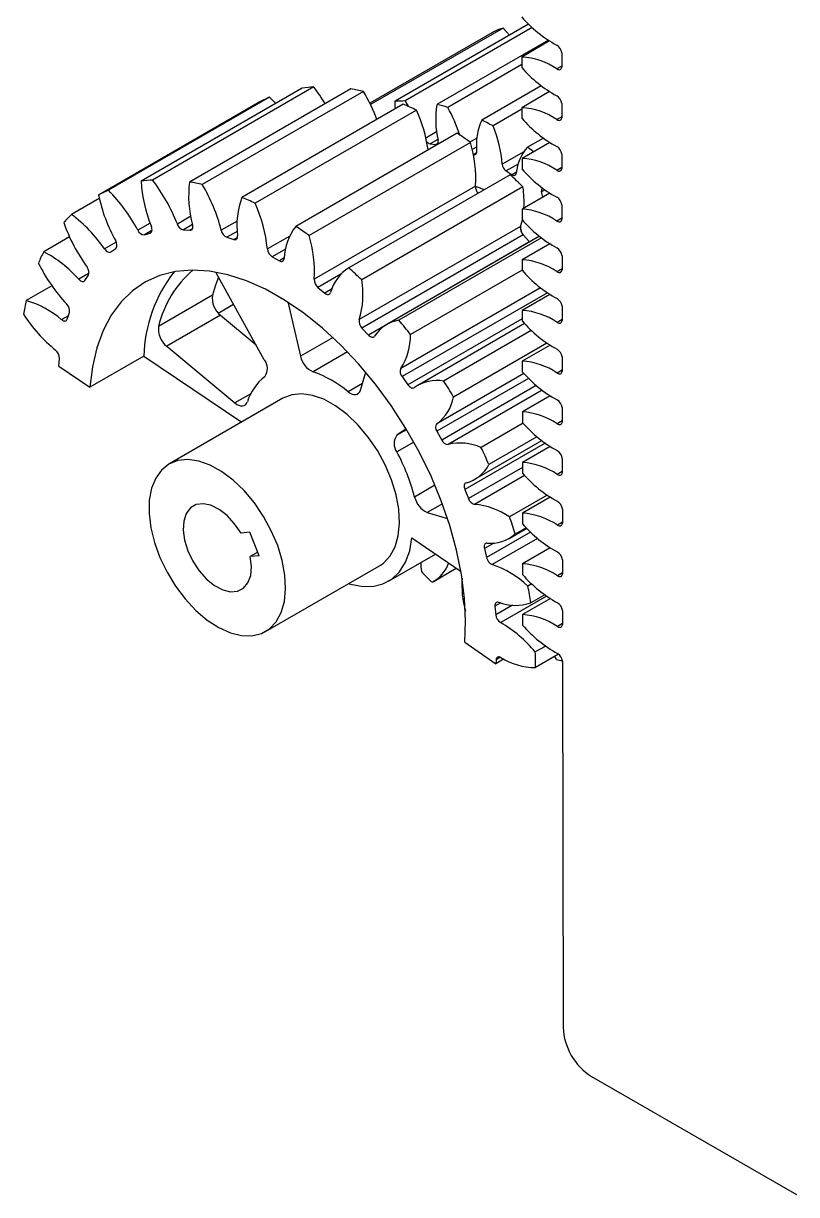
# Model space of a CAD drawing. Header units: millimetres. Extents: x -111 to 95, y -72 to 161.
# Drawn here: x -110.8 to -14.7, y -71.1 to 74.3 of the extents above; entities that cross this region are included whole.
import ezdxf

# ---------------------------------------------------------------- set-up
doc = ezdxf.new("R2010")
doc.units = ezdxf.units.MM

msp = doc.modelspace()

# ---------------------------------------------------------------- linework, layer by layer
at = {"color": 7, "linetype": 'Continuous', "lineweight": 25}
for p, q in [((-48.02, 74.22), (-64.61, 64.64)), ((-52.28, 73.32), (-67.73, 64.4)), ((-51.19, 73.74), (-67.65, 64.24)), ((-47.57, 73.8), (-63.37, 64.68)), ((-45.56, 72.22), (-59.4, 64.23)), ((-45.42, 72.13), (-48.86, 70.14)), ((-43.91, 70.66), (-43.91, 68.9)), ((-48.86, 69.19), (-58.05, 63.89)), ((-43.91, 69.02), (-44.53, 68.66)), ((-76.12, 66.27), (-96.15, 54.71)), ((-74.69, 66.42), (-94.72, 54.86)), ((-70.1, 66.17), (-90.12, 54.61)), ((-68.52, 65.87), (-88.55, 54.31)), ((-46.45, 66.56), (-53.83, 62.3)), ((-45.41, 65.84), (-48.85, 63.85)), ((-81.41, 64.57), (-101.43, 53.01)), ((-80.18, 65.16), (-100.21, 53.6)), ((-63.6, 64.28), (-83.62, 52.72)), ((-43.9, 64.37), (-43.9, 62.6)), ((-61.95, 63.54), (-81.97, 51.98)), ((-48.85, 63.66), (-52.43, 61.6)), ((-43.9, 62.72), (-44.52, 62.37)), ((-56.9, 60.67), (-76.93, 49.11)), ((-59.44, 60.84), (-60.78, 60.07)), ((-59.28, 59.92), (-60.25, 59.36)), ((-54.44, 60.08), (-55.31, 59.58)), ((-46.18, 60.08), (-48.16, 58.94)), ((-55.25, 59.53), (-75.27, 47.97)), ((-60.25, 59.36), (-59.56, 59.28)), ((-59.27, 59.45), (-59.56, 59.28)), ((-54.49, 58.96), (-55.01, 58.65)), ((-54.48, 58.26), (-54.88, 58.03)), ((-48.63, 58.37), (-51.31, 56.82)), ((-45.4, 59.54), (-48.84, 57.55)), ((-49.32, 56.85), (-50.82, 55.99)), ((-43.89, 58.08), (-43.89, 56.31)), ((-50.31, 55.51), (-70.33, 43.95)), ((-50.82, 55.99), (-50.07, 55.52)), ((-49.54, 55.83), (-50.07, 55.52)), ((-43.89, 56.43), (-44.51, 56.07)), ((-54.63, 54.12), (-74.66, 42.56)), ((-48.72, 54.02), (-68.75, 42.46)), ((-101.34, 52.57), (-104.78, 50.59)), ((-45.39, 53.25), (-48.84, 51.26)), ((-45.98, 53.65), (-46.41, 53.4)), ((-43.88, 51.78), (-43.88, 50.02)), ((-95.03, 49.5), (-96.54, 48.63)), ((-89.98, 50.37), (-91.64, 49.41)), ((-84.23, 49.77), (-86.2, 48.63)), ((-43.88, 50.14), (-44.5, 49.78)), ((-94.79, 48.62), (-95.74, 48.07)), ((-95.74, 48.07), (-95.03, 48.27)), ((-94.9, 48.34), (-95.03, 48.27)), ((-89.76, 49.33), (-90.87, 48.68)), ((-90.87, 48.68), (-90.07, 48.64)), ((-89.77, 48.81), (-90.07, 48.64)), ((-84.22, 48.5), (-85.5, 47.76)), ((-49.03, 49.1), (-69.05, 37.54)), ((-48.7, 48.06), (-68.72, 36.5)), ((-49.05, 49.02), (-48.92, 48.38)), ((-48.7, 48.06), (-47.89, 47.19)), ((-105.03, 47.8), (-108.24, 45.95)), ((-99.23, 47.15), (-100.68, 46.31)), ((-85.5, 47.76), (-84.64, 47.48)), ((-84.18, 47.75), (-84.64, 47.48)), ((-77.69, 47.91), (-80.46, 46.31)), ((-47.89, 47.19), (-67.92, 35.63)), ((-46.66, 47.88), (-65.63, 36.93)), ((-46.42, 47.68), (-64.13, 37.46)), ((-45.38, 46.96), (-48.83, 44.97)), ((-47.89, 47.19), (-47.88, 47.18)), ((-99.88, 45.95), (-99.29, 46.37)), ((-78.21, 46.29), (-79.85, 45.34)), ((-79.85, 45.34), (-78.97, 44.84)), ((-78.37, 45.19), (-78.97, 44.84)), ((-43.87, 45.49), (-43.87, 43.73)), ((-48.82, 43.68), (-62.68, 35.68)), ((-43.87, 43.85), (-44.49, 43.49)), ((-102.6, 43.3), (-103.88, 42.56)), ((-103.11, 42.41), (-102.68, 43.04)), ((-86.77, 43.26), (-86.88, 43.44)), ((-80.84, 32.54), (-86.77, 43.26)), ((-71.32, 43.19), (-74.18, 41.53)), ((-107.22, 41.75), (-110.42, 39.91)), ((-74.18, 41.53), (-73.32, 40.83)), ((-72.48, 41.32), (-73.32, 40.83)), ((-46.54, 41.49), (-63.9, 31.47)), ((-45.69, 40.88), (-63.73, 30.46)), ((-87.29, 40.56), (-93.97, 36.7)), ((-86.57, 38.35), (-84.66, 39.45)), ((-77.94, 39.73), (-76.34, 33)), ((-45.37, 40.67), (-48.82, 38.68)), ((-105.17, 38.02), (-106, 37.54)), ((-105.31, 37.6), (-105.04, 38.42)), ((-86.29, 38.08), (-92.96, 34.23)), ((-86.29, 38.08), (-81.87, 34.41)), ((-43.87, 39.2), (-43.86, 37.43)), ((-68.72, 36.5), (-67.92, 35.63)), ((-48.82, 37.65), (-63.01, 29.46)), ((-48.52, 37.04), (-61.79, 29.38)), ((-43.86, 37.56), (-44.48, 37.2)), ((-72.31, 35.32), (-76.34, 33)), ((-47.69, 36.21), (-58.58, 29.92)), ((-92.96, 34.23), (-84.5, 27.2)), ((-70.5, 33.54), (-74.79, 31.06)), ((-45.74, 34.62), (-57.34, 27.93)), ((-45.36, 34.37), (-48.81, 32.39)), ((-106.36, 31.75), (-106.27, 32.71)), ((-95.82, 33.01), (-102.5, 29.16)), ((-95.82, 33.01), (-83.63, 24.83)), ((-43.86, 32.91), (-43.85, 31.14)), ((-106.36, 31.75), (-102.5, 29.16)), ((-68.91, 28.77), (-68.22, 31)), ((-48.61, 30.86), (-59.41, 24.62)), ((-43.85, 31.26), (-44.48, 30.9)), ((-68.65, 29.63), (-70.44, 28.59)), ((-63.73, 30.46), (-63.01, 29.46)), ((-48.03, 30.25), (-59.4, 23.69)), ((-47.08, 29.37), (-58.81, 22.59)), ((-78.53, 27.77), (-92.68, 19.61)), ((-82.53, 28.34), (-84.5, 27.2)), ((-46.35, 28.77), (-58.01, 22.04)), ((-45.35, 28.08), (-48.8, 26.09)), ((-43.85, 26.62), (-43.85, 24.85)), ((-43.85, 24.97), (-44.47, 24.61)), ((-63.22, 23.97), (-64.37, 23.18)), ((-63.17, 23.87), (-64.37, 23.18)), ((-59.4, 23.69), (-58.81, 22.59)), ((-48.71, 24.68), (-53.93, 21.67)), ((-62.27, 22.33), (-64.38, 21.12)), ((-45.98, 22.22), (-55.95, 16.47)), ((-54.7, 17.73), (-46.39, 22.52)), ((-46.98, 23), (-52.95, 19.56)), ((-45.35, 21.79), (-48.79, 19.8)), ((-48.8, 19.2), (-55.5, 15.33)), ((-43.84, 20.32), (-43.84, 18.56)), ((-48.52, 18.2), (-54.73, 14.61)), ((-43.84, 18.68), (-44.46, 18.32)), ((-59.65, 16.98), (-62.18, 15.52)), ((-55.95, 16.47), (-55.5, 15.33)), ((-58.73, 14.69), (-60.61, 13.61)), ((-45.72, 15.75), (-50.39, 13.06)), ((-45.34, 15.5), (-48.78, 13.51)), ((-60.61, 13.61), (-58.08, 12.84)), ((-43.83, 14.03), (-43.83, 12.27)), ((-50.45, 10.37), (-48.26, 11.64)), ((-48.33, 11.71), (-49.7, 10.92)), ((-43.83, 12.39), (-44.45, 12.03)), ((-82.62, 11.14), (-83.72, 11.03)), ((-81.47, 8.23), (-82.62, 11.14)), ((-62.52, 10.47), (-56.41, 6.26)), ((-47.77, 11.14), (-53.23, 7.99)), ((-46.91, 10.37), (-52.53, 7.13)), ((-52.34, 9.79), (-53.51, 9.12)), ((-53.51, 9.12), (-53.23, 7.99)), ((-45.33, 9.2), (-48.77, 7.22)), ((-81.64, 8.66), (-82.58, 8.12)), ((-81.47, 8.23), (-82.58, 8.12)), ((-65.42, 5.06), (-59.57, 8.43)), ((-43.82, 7.74), (-43.82, 5.97)), ((-80.68, -1.18), (-66.54, 6.99)), ((-59.75, 5.09), (-57.01, 6.67)), ((-43.82, 6.09), (-44.44, 5.73)), ((-47.64, 4.74), (-48.11, 4.47)), ((-45.78, 3.22), (-51.49, -0.07)), ((-45.32, 2.91), (-48.77, 0.92)), ((-46.02, 3.39), (-47.75, 2.39)), ((-51.49, 2.37), (-52.2, 1.96)), ((-52.2, 1.96), (-52.1, 0.89)), ((-50.03, 2.09), (-52.1, 0.89)), ((-43.81, 1.45), (-43.81, -0.32)), ((-43.81, -0.2), (-44.43, -0.56)), ((-55.96, -2.52), (-52.11, -5.17)), ((-45.9, -2.98), (-47.19, -3.72)), ((-44.29, -3.98), (-47.18, -5.65)), ((-44.79, -4.27), (-44.6, -4.63)), ((-51.12, -4.6), (-52.11, -5.17)), ((-52.06, -4.69), (-52.11, -5.17)), ((-51.52, -4.38), (-52.06, -4.69)), ((-43.8, -4.85), (-43.74, -50.31)), ((-40.2, -56.43), (-14.74, -71.08))]:
    msp.add_line(p, q, dxfattribs=at)
at = {"color": 7, "linetype": 'Continuous', "lineweight": 25, "flags": 128}
for points in [[(-50.41, 72.84), (-50.76, 73.27), (-51.19, 73.74)], [(-44.53, 68.66), (-44.42, 68.6), (-44.31, 68.57), (-44.21, 68.56), (-44.12, 68.58), (-44.04, 68.63), (-43.98, 68.7), (-43.93, 68.79), (-43.91, 68.9)], [(-79.43, 64.36), (-79.66, 64.62), (-80.18, 65.16)], [(-64.57, 63.72), (-64.6, 64.09), (-64.61, 64.64)], [(-62.88, 63.97), (-62.99, 64.14), (-63.37, 64.68)], [(-44.52, 62.37), (-44.41, 62.31), (-44.3, 62.28), (-44.2, 62.27), (-44.11, 62.29), (-44.03, 62.33), (-43.97, 62.4), (-43.92, 62.49), (-43.9, 62.6)], [(-59.56, 59.28), (-59.47, 59.28), (-59.4, 59.31), (-59.34, 59.35), (-59.29, 59.42), (-59.25, 59.5), (-59.24, 59.59), (-59.24, 59.7), (-59.26, 59.82)], [(-54.87, 58.02), (-54.8, 58), (-54.72, 58), (-54.64, 58.02), (-54.58, 58.06), (-54.53, 58.12), (-54.49, 58.2), (-54.47, 58.3), (-54.47, 58.4)], [(-50.07, 55.52), (-49.98, 55.47), (-49.89, 55.45), (-49.8, 55.44), (-49.73, 55.46), (-49.66, 55.5), (-49.61, 55.56), (-49.57, 55.64), (-49.55, 55.73)], [(-44.51, 56.07), (-44.4, 56.02), (-44.29, 55.98), (-44.19, 55.98), (-44.1, 56), (-44.02, 56.04), (-43.96, 56.11), (-43.91, 56.2), (-43.89, 56.31)], [(-53.56, 53.64), (-54.26, 53.93), (-54.63, 54.08)], [(-46.41, 53.4), (-46.35, 53.91), (-46.35, 53.92)], [(-49.03, 49.1), (-48.87, 49.63), (-48.8, 49.92)], [(-44.5, 49.78), (-44.39, 49.72), (-44.28, 49.69), (-44.18, 49.68), (-44.09, 49.7), (-44.01, 49.75), (-43.95, 49.82), (-43.91, 49.91), (-43.88, 50.02)], [(-95.03, 48.27), (-94.95, 48.3), (-94.88, 48.36), (-94.83, 48.45), (-94.8, 48.55), (-94.78, 48.67), (-94.79, 48.8), (-94.82, 48.94), (-94.87, 49.09)], [(-90.07, 48.64), (-89.98, 48.65), (-89.89, 48.68), (-89.82, 48.74), (-89.77, 48.82), (-89.73, 48.93), (-89.72, 49.04), (-89.73, 49.17), (-89.75, 49.31)], [(-84.64, 47.48), (-84.54, 47.46), (-84.44, 47.47), (-84.35, 47.5), (-84.28, 47.55), (-84.23, 47.63), (-84.19, 47.73), (-84.17, 47.85), (-84.17, 47.97)], [(-100.68, 46.31), (-100.58, 46.19), (-100.48, 46.09), (-100.37, 46), (-100.26, 45.94), (-100.15, 45.9), (-100.05, 45.89), (-99.96, 45.91), (-99.88, 45.95)], [(-78.97, 44.84), (-78.86, 44.79), (-78.76, 44.77), (-78.66, 44.77), (-78.57, 44.79), (-78.5, 44.85), (-78.44, 44.92), (-78.4, 45.02), (-78.38, 45.13)], [(-55.96, -2.52), (-55.85, 0.16), (-55.98, 2.98), (-56.35, 5.91), (-56.96, 8.92), (-57.8, 11.97), (-58.87, 15.04), (-60.14, 18.1), (-61.61, 21.11), (-63.26, 24.04), (-65.08, 26.86), (-67.05, 29.54), (-69.14, 32.06), (-71.33, 34.38), (-73.61, 36.49), (-75.95, 38.36), (-78.32, 39.97), (-80.7, 41.31), (-83.06, 42.36), (-85.38, 43.11), (-87.64, 43.56), (-89.81, 43.69), (-91.88, 43.51), (-93.81, 43.02), (-95.59, 42.22), (-97.2, 41.13), (-98.62, 39.75), (-99.84, 38.1), (-100.85, 36.19), (-101.63, 34.05), (-102.18, 31.7), (-102.5, 29.16)], [(-44.49, 43.49), (-44.38, 43.43), (-44.28, 43.4), (-44.17, 43.39), (-44.08, 43.41), (-44, 43.46), (-43.94, 43.53), (-43.9, 43.62), (-43.87, 43.73)], [(-103.88, 42.56), (-103.78, 42.46), (-103.67, 42.37), (-103.56, 42.32), (-103.45, 42.28), (-103.35, 42.28), (-103.26, 42.29), (-103.18, 42.34), (-103.11, 42.41)], [(-86.53, 42.82), (-86.91, 41.83), (-87.29, 40.56)], [(-73.32, 40.83), (-73.21, 40.75), (-73.1, 40.7), (-72.99, 40.67), (-72.89, 40.67), (-72.8, 40.69), (-72.72, 40.74), (-72.66, 40.81), (-72.62, 40.91)], [(-106, 37.54), (-105.89, 37.46), (-105.78, 37.4), (-105.68, 37.37), (-105.58, 37.37), (-105.49, 37.39), (-105.41, 37.44), (-105.35, 37.51), (-105.31, 37.6)], [(-44.48, 37.2), (-44.37, 37.14), (-44.27, 37.11), (-44.17, 37.1), (-44.07, 37.12), (-44, 37.16), (-43.93, 37.23), (-43.89, 37.33), (-43.86, 37.43)], [(-67.92, 35.63), (-67.81, 35.53), (-67.7, 35.45), (-67.59, 35.39), (-67.48, 35.36), (-67.38, 35.35), (-67.29, 35.37), (-67.21, 35.42), (-67.15, 35.48)], [(-44.48, 30.9), (-44.37, 30.85), (-44.26, 30.81), (-44.16, 30.81), (-44.07, 30.83), (-43.99, 30.87), (-43.92, 30.94), (-43.88, 31.03), (-43.85, 31.14)], [(-63.01, 29.46), (-62.91, 29.34), (-62.81, 29.24), (-62.7, 29.15), (-62.59, 29.09), (-62.48, 29.06), (-62.38, 29.05), (-62.29, 29.06), (-62.21, 29.1)], [(-66.54, 6.99), (-66.05, 7.32), (-65.22, 8.2), (-64.6, 9.34), (-64.2, 10.71), (-64.05, 12.28), (-64.14, 13.99), (-64.48, 15.8), (-65.04, 17.66), (-65.82, 19.5), (-66.8, 21.29), (-67.94, 22.96), (-69.21, 24.47), (-70.57, 25.78), (-72, 26.85), (-73.44, 27.65), (-74.85, 28.14), (-76.2, 28.33), (-77.44, 28.21), (-78.53, 27.77)], [(-70.44, 28.59), (-70.2, 28.42), (-69.95, 28.3), (-69.72, 28.24), (-69.5, 28.24), (-69.3, 28.29), (-69.13, 28.4), (-69, 28.56), (-68.91, 28.77)], [(-84.5, 27.2), (-84.26, 27.02), (-84.01, 26.9), (-83.78, 26.83), (-83.55, 26.82), (-83.35, 26.87), (-83.18, 26.97), (-83.05, 27.12), (-82.95, 27.33)], [(-44.47, 24.61), (-44.36, 24.55), (-44.25, 24.52), (-44.15, 24.51), (-44.06, 24.53), (-43.98, 24.58), (-43.92, 24.65), (-43.87, 24.74), (-43.85, 24.85)], [(-82.38, -1.71), (-81.21, -1.43), (-80.19, -0.84), (-79.36, 0.04), (-78.74, 1.18), (-78.35, 2.55), (-78.19, 4.12), (-78.29, 5.83), (-78.62, 7.64), (-79.18, 9.49), (-79.97, 11.34), (-80.94, 13.12), (-82.08, 14.8), (-83.35, 16.31), (-84.72, 17.62), (-86.14, 18.69), (-87.58, 19.48), (-88.99, 19.98), (-90.34, 20.17), (-91.58, 20.05), (-92.68, 19.61), (-93.61, 18.87), (-94.33, 17.86), (-94.84, 16.6), (-95.12, 15.12), (-95.15, 13.48), (-94.93, 11.71), (-94.48, 9.87), (-93.8, 8.02), (-92.92, 6.19), (-91.86, 4.46), (-90.65, 2.86), (-89.33, 1.44), (-87.93, 0.25), (-86.49, -0.68), (-85.06, -1.33), (-83.68, -1.68), (-82.38, -1.71)], [(-44.46, 18.32), (-44.35, 18.26), (-44.24, 18.23), (-44.14, 18.22), (-44.05, 18.24), (-43.97, 18.29), (-43.91, 18.36), (-43.86, 18.45), (-43.84, 18.56)], [(-55.79, 17.28), (-55.87, 17.25), (-55.94, 17.19), (-55.99, 17.1), (-56.02, 17), (-56.03, 16.88), (-56.02, 16.75), (-56, 16.61), (-55.95, 16.47)], [(-83.72, 11.03), (-84.53, 12.2), (-85.46, 13.21), (-86.46, 13.98), (-87.47, 14.49), (-88.43, 14.69), (-89.3, 14.58), (-90.01, 14.17), (-90.54, 13.47), (-90.85, 12.53), (-90.91, 11.41), (-90.74, 10.15), (-90.34, 8.85), (-89.72, 7.56), (-88.93, 6.37), (-88.02, 5.34), (-87.03, 4.54), (-86.01, 4), (-85.04, 3.75), (-84.16, 3.82), (-83.42, 4.2), (-82.87, 4.86), (-82.53, 5.77), (-82.44, 6.88), (-82.58, 8.12)], [(-44.45, 12.03), (-44.34, 11.97), (-44.23, 11.94), (-44.13, 11.93), (-44.04, 11.95), (-43.96, 12), (-43.9, 12.06), (-43.85, 12.16), (-43.83, 12.27)], [(-70.36, 4.78), (-70.31, 4.76), (-68.81, 4.44), (-67.4, 4.42), (-66.11, 4.73), (-64.99, 5.34), (-64.04, 6.25), (-63.3, 7.42), (-62.79, 8.84), (-62.52, 10.47)], [(-53.19, 9.78), (-53.28, 9.77), (-53.37, 9.74), (-53.44, 9.68), (-53.49, 9.6), (-53.53, 9.5), (-53.54, 9.38), (-53.54, 9.25), (-53.51, 9.12)], [(-61.41, 7.37), (-61.39, 6.84), (-61.34, 6.27)], [(-44.44, 5.73), (-44.33, 5.68), (-44.22, 5.64), (-44.12, 5.64), (-44.03, 5.66), (-43.95, 5.7), (-43.89, 5.77), (-43.84, 5.86), (-43.82, 5.97)], [(-51.73, 2.44), (-51.83, 2.47), (-51.93, 2.46), (-52.01, 2.43), (-52.09, 2.38), (-52.14, 2.3), (-52.18, 2.2), (-52.2, 2.09), (-52.2, 1.96)], [(-44.43, -0.56), (-44.32, -0.62), (-44.21, -0.65), (-44.11, -0.65), (-44.02, -0.64), (-43.94, -0.59), (-43.88, -0.52), (-43.84, -0.43), (-43.81, -0.32)], [(-51.46, -4.41), (-51.57, -4.36), (-51.68, -4.33), (-51.78, -4.33), (-51.87, -4.36), (-51.94, -4.41), (-52, -4.48), (-52.04, -4.58), (-52.06, -4.69)]]:
    msp.add_lwpolyline(points, dxfattribs=at)
at = {"color": 7, "linetype": 'Continuous', "lineweight": 25}
for centre, radius, start, end in [((-36.99, 85.38), 15.7, 220.7959, 241.2623), ((-47.02, 61.3), 13.12, 108.56, 113.6222), ((-45.21, 70.49), 1.31, 7.414, 58.8514), ((-6.08, 69.55), 42.78, 179.2043, 180.9553), ((-49.43, 61.39), 8.77, 55.9917, 86.2712), ((-36.98, 79.09), 15.7, 220.7959, 241.2623), ((-73.59, 48.38), 18.07, 93.4797, 98.0466), ((-92.12, 53), 21.99, 31.0308, 37.582), ((-74.04, 41.46), 25.03, 77.2632, 80.9383), ((-87.35, 54.71), 21.88, 20.4786, 30.654), ((-74.24, 51.16), 15.2, 112.9923, 118.116), ((-63.47, 48.39), 16.29, 89.6538, 94.0351), ((-77.38, 31.25), 35.79, 64.4573, 67.3524), ((-48.73, 62.37), 10.83, 170.1409, 193.622), ((-64.28, 41.82), 22.93, 74.2212, 77.7094), ((-45.2, 64.2), 1.31, 7.414, 58.8514), ((-79.3, 55.83), 19, 8.3939, 23.954), ((-73.81, 55.07), 18.06, 17.3417, 29.2267), ((-6.07, 63.25), 42.78, 179.2043, 180.9553), ((-49.42, 55.1), 8.77, 55.9917, 86.2712), ((-36.97, 72.79), 15.7, 220.7959, 241.2623), ((-46.69, 59.13), 7.82, 156.097, 185.3372), ((-67.73, 32.76), 32.64, 62.0532, 64.8098), ((-66.16, 55.85), 14.88, 3.7431, 22.7141), ((-60.1, 60.07), 0.724, 214.9318, 258.1474), ((-83.93, 19.74), 49.05, 54.2222, 56.5685), ((-69.24, 55.19), 14.65, 355.8025, 17.2297), ((-44.04, 55.26), 5.53, 138.1333, 175.0859), ((-73.39, 23.55), 43.46, 53.2775, 54.5176), ((-45.19, 57.91), 1.31, 7.414, 58.8514), ((-50.19, 56.92), 1.12, 184.8377, 235.8856), ((-6.06, 56.96), 42.78, 179.2043, 180.9553), ((-49.41, 48.81), 8.77, 55.9917, 86.2712), ((-92.33, 9.36), 62.42, 45.681, 47.679), ((-36.96, 66.5), 15.7, 220.7959, 241.2623), ((-93.62, 36.82), 18.07, 93.4797, 98.0466), ((-78.79, 55.7), 17.38, 183.257, 202.3611), ((-112.23, 41.38), 22.1, 21.3137, 37.5748), ((-76.62, 52.9), 13.62, 172.7503, 195.2587), ((-94.06, 29.9), 25.03, 77.2632, 80.9383), ((-106.58, 43.54), 21.01, 14.018, 30.8416), ((-53.34, 54.1), 1.29, 179.001, 223.1061), ((-61.72, 52.12), 13.14, 356.8601, 8.3329), ((-94.27, 39.6), 15.2, 112.9923, 118.116), ((-81.45, 57.23), 20.42, 191.9131, 209.0613), ((-115.33, 38.6), 21.3, 28.0924, 44.7593), ((-74.31, 49.23), 9.94, 159.4507, 187.259), ((-97.4, 19.69), 35.79, 64.4573, 67.3524), ((-45.42, 53.33), 0.997, 175.9795, 214.4766), ((-45.19, 51.62), 1.31, 7.414, 58.8514), ((-98.67, 44.48), 18.3, 5.7294, 24.1828), ((-6.06, 50.67), 42.78, 179.2043, 180.9553), ((-49.41, 42.51), 8.77, 55.9917, 86.2712), ((-93.51, 38.75), 16.34, 133.6062, 138.4886), ((-85.01, 56.9), 21.99, 199.4231, 215.7391), ((-116.14, 35.59), 18.82, 34.739, 52.8515), ((-36.95, 60.21), 15.7, 220.7959, 241.2623), ((-95.74, 48.93), 0.856, 200.4168, 270.06), ((-90.62, 49.72), 1.07, 196.8107, 256.282), ((-84.99, 48.89), 1.24, 192.1494, 245.715), ((-71.37, 44.83), 7.02, 142.3767, 177.5448), ((-103.95, 8.18), 49.05, 54.2222, 56.5685), ((-47.88, 48.89), 1.17, 169.7391, 225.5549), ((-99.9, 46.83), 0.765, 322.7889, 38.2885), ((-89.27, 43.63), 14.65, 355.8025, 17.2297), ((-89.18, 35.9), 21.54, 152.176, 156.2369), ((-115.29, 32.42), 15.26, 41.6185, 62.4642), ((-79.14, 46.46), 1.32, 186.2874, 237.4423), ((-45.18, 45.32), 1.31, 7.414, 58.8514), ((-89.45, 54.19), 21.7, 206.3004, 222.7622), ((-103.59, 43.4), 0.979, 338.2691, 41.5211), ((-81.3, 33.77), 13, 130.298, 166.9756), ((-67.63, 39.54), 5.18, 121.4759, 164.6721), ((-112.36, -2.2), 62.42, 45.681, 47.679), ((-6.05, 44.38), 42.78, 179.2043, 180.9553), ((-49.4, 36.22), 8.77, 55.9917, 86.2712), ((-36.94, 53.92), 15.7, 220.7959, 241.2623), ((-77.63, 32.37), 18.2, 142.3944, 177.9929), ((-73.36, 42.54), 1.29, 178.9748, 230.8422), ((-79.47, 40.66), 10.88, 343.3562, 9.5325), ((-80.41, 33.1), 30.77, 167.2231, 170.425), ((-113.5, 28.87), 11.45, 49.1593, 74.4397), ((-106.2, 38.62), 1.17, 350.0833, 45.7114), ((-84.58, 40.21), 2.73, 172.7621, 231.3809), ((-45.17, 39.03), 1.31, 7.414, 58.8514), ((-94.29, 48.89), 19.62, 212.9471, 230.5585), ((-6.04, 38.08), 42.78, 179.2043, 180.9553), ((-49.39, 29.93), 8.77, 55.9917, 86.2712), ((-91.26, 36.36), 2.73, 172.7621, 231.3809), ((-67.91, 37.33), 1.17, 169.7391, 225.5549), ((-63.41, 33.05), 4.47, 99.2788, 147.0165), ((-120.07, -9.4), 72.98, 38.1525, 39.9528), ((-36.93, 47.63), 15.7, 220.7959, 241.2623), ((-70.38, 35.63), 7.7, 327.368, 0.39), ((-107.57, 32.73), 1.3, 359.2447, 51.0386), ((-45.16, 32.74), 1.31, 7.414, 58.8514), ((-82.18, 31.48), 1.72, 323.5595, 38.3253), ((-73.64, 33.57), 2.76, 191.9982, 245.2942), ((-6.03, 31.79), 42.78, 179.2043, 180.9553), ((-49.38, 23.64), 8.77, 55.9917, 86.2712), ((-79.61, 17.52), 14.37, 50.3527, 70.3942), ((-63, 31.11), 0.972, 157.8205, 221.4001), ((-36.92, 41.33), 15.7, 220.7959, 241.2623), ((-76.85, 25.44), 6.38, 128.2659, 162.8312), ((-59.41, 25.15), 4.84, 80.1306, 125.3128), ((-124.27, -12.48), 78.19, 31.1203, 32.8397), ((-62.78, 29.04), 5.56, 307.3779, 348.5449), ((-45.15, 26.45), 1.31, 7.414, 58.8514), ((-6.02, 25.5), 42.78, 179.2043, 180.9553), ((-49.37, 17.34), 8.77, 55.9917, 86.2712), ((-36.92, 35.04), 15.7, 220.7959, 241.2623), ((-58.81, 24.16), 0.758, 142.2006, 218.1927), ((-63.06, 22.14), 1.67, 141.5736, 218), ((-58.02, 22.89), 0.849, 200.521, 270.5844), ((-56.52, 15.88), 6.34, 65.9363, 103.6074), ((-86.34, 9.25), 24.96, 14.5398, 28.3864), ((-122.96, -11.84), 76.73, 24.1546, 25.8957), ((-45.14, 20.15), 1.31, 7.414, 58.8514), ((-56.97, 21.67), 4.55, 285.1122, 332.2589), ((-6.01, 19.21), 42.78, 179.2043, 180.9553), ((-49.36, 11.05), 8.77, 55.9917, 86.2712), ((-36.91, 28.75), 15.7, 220.7959, 241.2623), ((-59.51, 16.11), 2.73, 192.5829, 246.3388), ((-54.49, 15.64), 1.06, 196.9463, 256.6816), ((-55.47, 5.68), 8.95, 55.4496, 85.2897), ((-45.13, 13.86), 1.31, 7.414, 58.8514), ((-6, 12.91), 42.78, 179.2043, 180.9553), ((-49.35, 4.76), 8.77, 55.9917, 86.2712), ((-115.73, -9.07), 68.99, 16.8377, 18.7068), ((-36.9, 22.46), 15.7, 220.7959, 241.2623), ((-52.77, 14.4), 4.63, 264.788, 311.3374), ((-61.89, 8.68), 4.18, 296.6281, 341.2851), ((-52.03, 8.25), 1.23, 192.3223, 246.0243), ((-45.12, 7.57), 1.31, 7.414, 58.8514), ((-21.68, 44.55), 55.12, 223.9829, 225.9268), ((-56.6, -4.65), 12.46, 47.0393, 70.9351), ((-5.99, 6.62), 42.78, 179.2043, 180.9553), ((-49.34, -1.53), 8.77, 55.9917, 86.2712), ((-36.89, 16.16), 15.7, 220.7959, 241.2623), ((-44.33, 4.55), 11.98, 175.6698, 195.5085), ((-103.97, -6.2), 56.87, 8.6899, 10.8159), ((-49.67, 7.89), 5.82, 249.3046, 289.1902), ((-45.12, 1.28), 1.31, 7.414, 58.8514), ((-50.79, 1.04), 1.32, 186.5031, 237.6872), ((-5.99, 0.33), 42.78, 179.2043, 180.9553), ((-49.34, -7.83), 8.77, 55.9917, 86.2712), ((-59.71, -14.13), 16.28, 39.7264, 59.6907), ((-36.88, 9.87), 15.7, 220.7959, 241.2623), ((-90.37, -4.96), 43.2, 359.0911, 1.6448), ((-45.11, -5.02), 1.31, 7.414, 58.8514), ((-47.15, 2.5), 8.15, 238.0053, 269.8016), ((-38.26, 17.83), 23.34, 254.2371, 256.2477), ((-36.07, -49.95), 7.68, 182.6587, 237.4478)]:
    msp.add_arc(centre, radius, start, end, dxfattribs=at)

doc.saveas('drawing.dxf')
